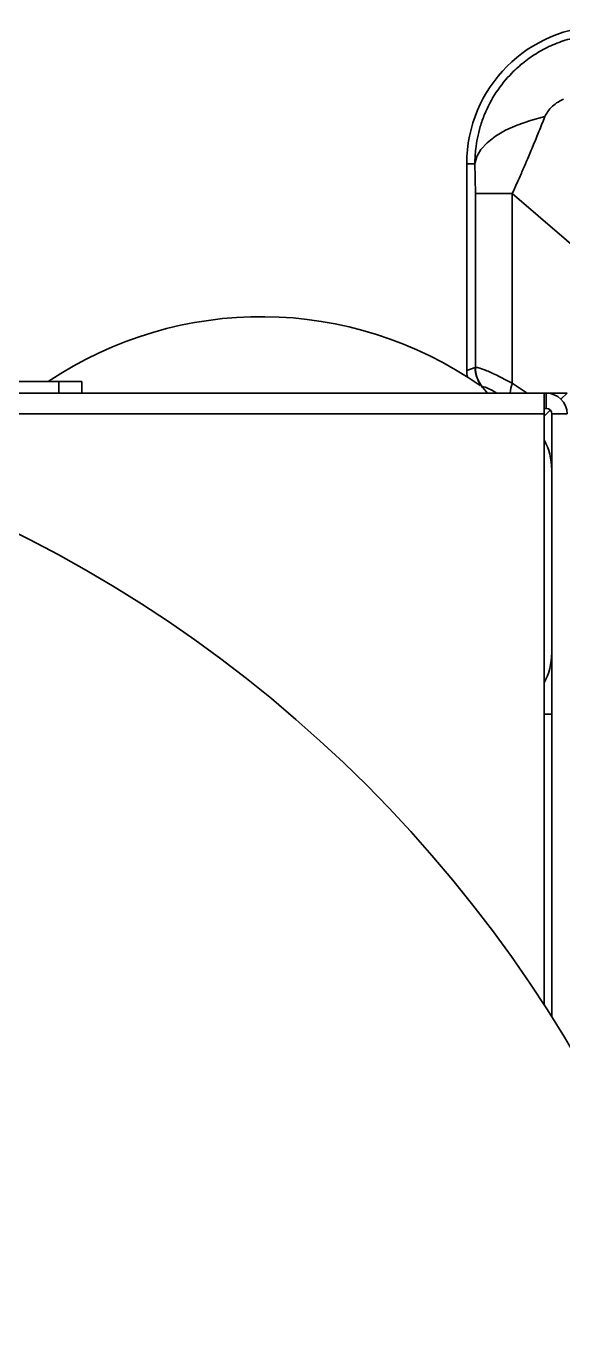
# Model space of a CAD drawing. Header units: millimetres. Extents: x 0 to 420, y 0 to 297.
# Drawn here: x 285.609 to 286.312, y 150.262 to 151.972 of the extents above; entities that cross this region are included whole.
import ezdxf

# ---------------------------------------------------------------- set-up
doc = ezdxf.new("R2010")
doc.units = ezdxf.units.MM

msp = doc.modelspace()

# ---------------------------------------------------------------- linework, layer by layer
at = {"color": 7, "linetype": 'Continuous', "lineweight": 35}
for p, q in [((286.1857, 151.7922), (286.1857, 151.5217)), ((286.1964, 151.7922), (286.1857, 151.7922)), ((286.2454, 151.7533), (286.1971, 151.7533)), ((286.1971, 151.5259), (286.1971, 151.7533)), ((286.3799, 151.6372), (286.2454, 151.7533)), ((286.2454, 151.7533), (286.2454, 151.5051)), ((286.1969, 151.5258), (286.1857, 151.5217)), ((286.1969, 151.5258), (286.1971, 151.5259)), ((285.652, 151.5072), (285.5244, 151.5072)), ((285.652, 151.4922), (285.652, 151.5072)), ((285.652, 151.5072), (285.682, 151.5072)), ((285.682, 151.5072), (285.682, 151.4922)), ((277.127, 151.4922), (286.287, 151.4922)), ((286.2053, 151.4998), (286.2062, 151.5001)), ((286.2065, 151.5002), (286.2062, 151.5001)), ((286.2062, 151.5001), (286.2128, 151.4922)), ((286.2454, 151.5051), (286.2649, 151.4922)), ((286.287, 151.4922), (286.287, 151.4649)), ((286.2897, 151.4922), (286.287, 151.4922)), ((286.2897, 151.4722), (286.2897, 151.4922)), ((286.2897, 151.4922), (286.317, 151.4922)), ((286.309, 151.4842), (286.317, 151.4922)), ((286.317, 151.4922), (286.309, 151.4842)), ((286.287, 151.4722), (286.2897, 151.4722)), ((285.1253, 151.4649), (286.287, 151.4649)), ((286.287, 151.4622), (286.2949, 151.4701)), ((286.2949, 151.4701), (286.287, 151.4622)), ((286.287, 150.6918), (286.287, 151.4649)), ((286.297, 151.4649), (286.317, 151.4649)), ((286.297, 151.4649), (286.297, 151.3922)), ((286.297, 151.1522), (286.297, 151.3922)), ((286.297, 151.1522), (286.297, 150.6761)), ((286.287, 151.0722), (286.297, 151.0722))]:
    msp.add_line(p, q, dxfattribs=at)
at = {"color": 7, "linetype": 'Continuous', "lineweight": 35, "flags": 128}
msp.add_lwpolyline([(286.288, 151.8538), (286.2691, 151.8488), (286.2518, 151.8428), (286.2364, 151.8359), (286.2232, 151.8281), (286.2124, 151.8197), (286.2043, 151.8108), (286.1989, 151.8016), (286.1964, 151.7922)], dxfattribs=at)
at = {"color": 7, "linetype": 'Continuous', "lineweight": 35}
msp.add_circle((284.817, 149.7422), 1.75, dxfattribs=at)
for centre, radius, start, end in [((286.3657, 151.7922), 0.18, 90, 180), ((285.917, 151.0922), 0.5, 55.0446, 123.9013), ((286.2369, 151.5258), 0.0401, 180.0586, 219.9414), ((286.2372, 151.526), 0.0401, 180.1269, 219.9924), ((286.288, 151.4884), 0.0457, 158.638, 175.1999), ((286.2897, 151.4649), 0.0274, 0, 90), ((286.2897, 151.4649), 0.00737, 0, 90), ((286.217, 151.3922), 0.08, 0, 28.955), ((286.217, 151.1522), 0.08, 331.045, 0)]:
    msp.add_arc(centre, radius, start, end, dxfattribs=at)
msp.add_ellipse((286.2258, 151.5217), major_axis=(0.0376, 0.0137), ratio=0.998448, start_param=2.793026, end_param=3.003365, dxfattribs=at)
for points, knots in [([(286.1964, 151.7922), (286.1966, 151.7987), (286.197, 151.8099), (286.1996, 151.8262), (286.2034, 151.8412), (286.2106, 151.8618), (286.2235, 151.8861), (286.2418, 151.9087), (286.2606, 151.9256), (286.2786, 151.938), (286.2951, 151.9465), (286.3092, 151.952), (286.3201, 151.9554), (286.3319, 151.9583), (286.347, 151.9609), (286.3587, 151.9613), (286.3657, 151.9615)], [0, 0, 0, 0, 0.073966, 0.126209, 0.185583, 0.248629, 0.372147, 0.493376, 0.574928, 0.656955, 0.739459, 0.783742, 0.826761, 0.868517, 0.920624, 1, 1, 1, 1]), ([(286.3126, 151.8766), (286.3101, 151.8755), (286.3048, 151.8731), (286.2978, 151.8675), (286.2918, 151.8611), (286.2892, 151.8561), (286.288, 151.8538)], [0, 0, 0, 0, 0.242294, 0.509366, 0.771567, 1, 1, 1, 1]), ([(286.288, 151.8538), (286.2855, 151.8474), (286.2804, 151.835), (286.273, 151.8166), (286.2661, 151.8002), (286.2595, 151.7848), (286.2526, 151.7693), (286.2479, 151.7588), (286.2454, 151.7533)], [0, 0, 0, 0, 0.191169, 0.37068, 0.538766, 0.672129, 0.825955, 1, 1, 1, 1]), ([(286.1971, 151.7533), (286.1971, 151.7537), (286.1971, 151.7573), (286.1969, 151.7708), (286.1966, 151.7829), (286.1964, 151.7922)], [0, 0, 0, 0, 0.030601, 0.265216, 1, 1, 1, 1]), ([(286.1971, 151.7554), (286.1972, 151.7549), (286.1972, 151.7542), (286.1973, 151.7535), (286.1973, 151.7533), (286.1973, 151.7533)], [0, 0, 0, 0, 0.56153, 0.792581, 1, 1, 1, 1]), ([(286.1971, 151.5259), (286.1982, 151.5259), (286.2002, 151.526), (286.21, 151.5225), (286.2246, 151.5161), (286.2384, 151.5088), (286.2454, 151.5051)], [0, 0, 0, 0, 0.239453, 0.47313, 0.728792, 1, 1, 1, 1]), ([(286.2253, 151.4922), (286.2223, 151.4939), (286.2156, 151.4977), (286.209, 151.5004), (286.2073, 151.5003), (286.2065, 151.5002)], [0, 0, 0, 0, 0.284102, 0.637057, 1, 1, 1, 1])]:
    msp.add_open_spline(points, degree=3, knots=knots, dxfattribs=at)

doc.saveas('drawing.dxf')
